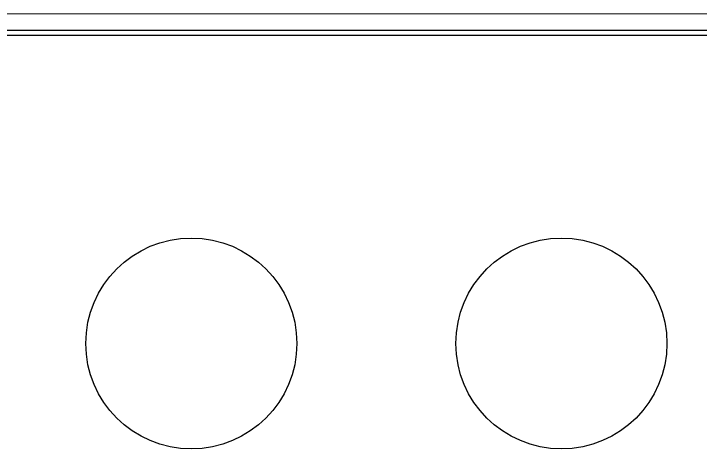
# Model space of a CAD drawing. Header units: millimetres. Extents: x -406921 to 44688, y -22195 to 9469.
# Drawn here: x 40930.4 to 41135.4, y 4477.1 to 4609.3 of the extents above; entities that cross this region are included whole.
import ezdxf

# ---------------------------------------------------------------- set-up
doc = ezdxf.new("R2010")
doc.units = ezdxf.units.MM
doc.header["$MEASUREMENT"] = 0
doc.layers.get('0').update_dxf_attribs({"lineweight": 25})

msp = doc.modelspace()

# ---------------------------------------------------------------- linework, layer by layer
at = {"lineweight": 5}
msp.add_lwpolyline([(40725.408, 4389.349), (41475.408, 4389.349), (41475.408, 4609.349), (40725.408, 4609.349), (40725.408, 4389.349)], close=True, dxfattribs=at)
for points in [[(40730.408, 4394.349), (41470.408, 4394.349), (41470.408, 4604.349), (40730.408, 4604.349)], [(40731.908, 4395.849), (41468.908, 4395.849), (41468.908, 4602.849), (40731.908, 4602.849)]]:
    msp.add_lwpolyline(points, close=True)
for centre in [(40983.408, 4510.849), (41093.908, 4510.849)]:
    msp.add_circle(centre, 31.5)

doc.saveas('drawing.dxf')
